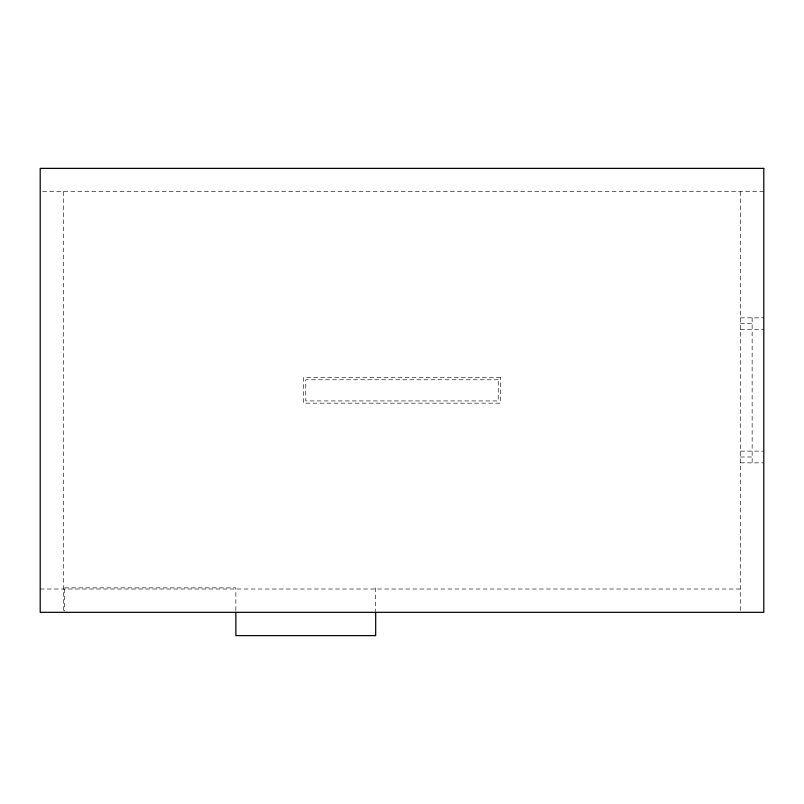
<?xml version="1.0" encoding="UTF-8"?>
<svg xmlns="http://www.w3.org/2000/svg" width="804" height="804" viewBox="0 0 804 804"><rect width="100%" height="100%" fill="white"/><g stroke="black" fill="none" stroke-linecap="round" stroke-linejoin="round"><path stroke-width="0.6" stroke-dasharray="4.02 3.01" d="M42.652 191.684L763.8 191.684M740.494 317.841L763.8 317.841M740.494 323.7L752.142 323.7M740.494 329.58L763.8 329.58M740.494 451.124L763.8 451.124M740.494 456.994L752.142 456.994M740.494 462.853L763.8 462.853M64.672 587.855L235.853 587.855L235.853 611.191M40.2 589.01L740.494 589.01M752.142 317.841L752.142 462.853M740.494 191.684L740.494 611.1M375.679 587.855L375.679 611.191M64.672 589.01L64.672 611.09M63.506 191.684L63.506 612.326M500.46 377.528L303.54 377.528L303.54 403.166L500.46 403.166L500.46 377.528M498.229 379.759L305.771 379.759L305.771 400.935L498.229 400.935L498.229 379.759"/><path stroke-width="1.21" d="M375.679 612.326L375.679 635.622L235.853 635.622L235.853 612.326M763.8 168.378L40.2 168.378L40.2 612.326L763.8 612.326L763.8 168.378"/></g></svg>
